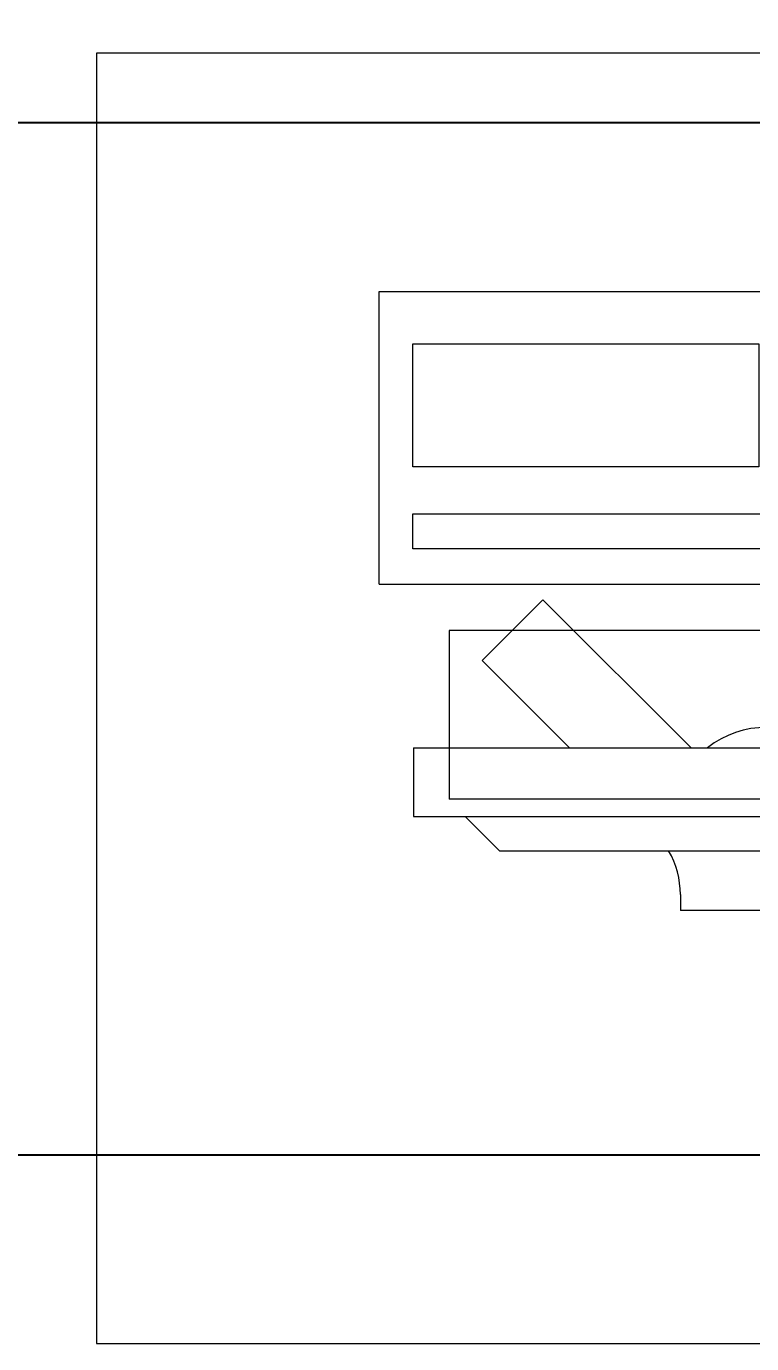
# Model space of a CAD drawing. Header units: inches. Extents: x -12418 to 57169, y -29325 to 19878.
# Drawn here: x 43286 to 43707, y -4310 to -3544 of the extents above; entities that cross this region are included whole.
import ezdxf

# ---------------------------------------------------------------- set-up
doc = ezdxf.new("R2010")
doc.units = ezdxf.units.IN
doc.header["$LTSCALE"] = 25
doc.header["$MEASUREMENT"] = 0
doc.header["$PDMODE"] = 3
doc.layers.get('0').update_dxf_attribs({"color": 8})
doc.layers.get('Defpoints').update_dxf_attribs({"color": 8})
doc.layers.add('00-Ground Floor$0$False Ceiling', color=251, linetype='Continuous')
for name, color, linetype, lineweight in [('00-Ground Floor$0$LOADING', 253, 'Continuous', 5), ('00-Ground Floor$0$NEW Wall', 166, 'Continuous', 5), ('E-DIM', 6, 'Continuous', 18)]:
    doc.layers.add(name, color=color, linetype=linetype, lineweight=lineweight)
doc.styles.get("Standard").update_dxf_attribs({"font": 'arial.ttf'})
doc.dimstyles.get("Standard").update_dxf_attribs({"dimtxt": 150, "dimasz": 150, "dimexe": 0.18, "dimexo": 0.0625, "dimgap": 1, "dimtad": 1, "dimdec": 0, "dimlfac": 0.1, "dimzin": 0, "dimdsep": 46, "dimtxsty": 'Standard', "dimcen": 0.09, "dimclrd": 256, "dimclrt": 7, "dimadec": 0, "dimazin": 0, "dimtfac": 1, "dimtdec": 0, "dimtofl": 0, "dimtmove": 0, "dimatfit": 3, "dimfxl": 1, "dimtolj": 1, "dimtzin": 0, "dimarcsym": 0})

# ---------------------------------------------------------------- blocks, each defined once
blk = doc.blocks.new('*X553')
at = {"color": 0}
for p, q in [((13, 1), (13, 1)), ((13, 1), (13, 1)), ((13, 1), (13, 1)), ((13, 1), (13, 1)), ((13, 1), (13, 1)), ((13, 1), (13, 1)), ((13, 1), (13, 1)), ((13, 1), (13, 1)), ((13, 1), (13, 1)), ((13, 1), (13, 1)), ((13, 1), (13, 1)), ((13, 1), (13, 1)), ((13, 1), (13, 1)), ((13, 1), (13, 1)), ((13, 1), (13, 1)), ((13, 1), (14, 1)), ((13, 1), (14, 1)), ((13, 1), (14, 1)), ((13, 1), (13, 1)), ((13, 1), (13, 1)), ((13, 1), (13, 1)), ((13, 1), (13, 1)), ((13, 1), (13, 1)), ((13, 1), (13, 1)), ((13, 1), (13, 1)), ((13, 1), (13, 1)), ((13, 1), (13, 1)), ((13, 1), (13, 1)), ((13, 1), (13, 1)), ((13, 1), (13, 1)), ((13, 1), (13, 1)), ((13, 1), (13, 1)), ((13, 1), (13, 1)), ((13, 1), (13, 1)), ((13, 1), (13, 1)), ((13, 1), (13, 1)), ((13, 1), (13, 1)), ((13, 1), (13, 1)), ((13, 1), (13, 1)), ((13, 1), (13, 1)), ((13, 1), (13, 1)), ((13, 1), (13, 1)), ((13, 1), (13, 1)), ((13, 1), (13, 1)), ((13, 1), (13, 1)), ((13, 1), (13, 1)), ((13, 1), (13, 1)), ((13, 1), (13, 1)), ((13, 1), (13, 1)), ((13, 1), (13, 1)), ((13, 1), (13, 1)), ((13, 1), (13, 1)), ((13, 1), (13, 1)), ((13, 1), (13, 1)), ((13, 1), (13, 1)), ((13, 1), (13, 1)), ((13, 1), (13, 1)), ((13, 1), (13, 1)), ((13, 1), (13, 1)), ((13, 1), (13, 1)), ((13, 1), (13, 1)), ((13, 1), (13, 1)), ((13, 1), (13, 1)), ((13, 1), (13, 1)), ((13, 1), (13, 1)), ((13, 1), (13, 1)), ((13, 1), (13, 1)), ((13, 1), (13, 1)), ((13, 1), (13, 1)), ((13, 1), (13, 1)), ((13, 1), (13, 1)), ((13, 1), (13, 1)), ((13, 1), (13, 1)), ((13, 1), (13, 1)), ((13, 1), (13, 1)), ((13, 1), (13, 1)), ((13, 1), (13, 1)), ((13, 1), (13, 1)), ((13, 1), (13, 1)), ((13, 1), (13, 1)), ((13, 1), (13, 1)), ((13, 1), (13, 1)), ((13, 1), (13, 1)), ((13, 1), (13, 1)), ((13, 1), (13, 1)), ((13, 1), (13, 1)), ((13, 1), (13, 1)), ((13, 1), (13, 1)), ((13, 1), (13, 1)), ((13, 1), (13, 1)), ((13, 1), (13, 1)), ((13, 1), (13, 1)), ((13, 1), (13, 1)), ((13, 1), (13, 1)), ((13, 1), (13, 1)), ((13, 1), (13, 1)), ((13, 1), (13, 1)), ((13, 1), (13, 1)), ((13, 1), (13, 1)), ((13, 1), (13, 1)), ((13, 1), (13, 1)), ((13, 1), (13, 1)), ((13, 1), (13, 1)), ((13, 1), (13, 1)), ((13, 1), (13, 1)), ((13, 1), (13, 1)), ((13, 1), (13, 1)), ((13, 1), (13, 1)), ((13, 1), (13, 1)), ((13, 1), (13, 1)), ((13, 1), (13, 1)), ((13, 1), (13, 1)), ((13, 1), (13, 1)), ((13, 1), (13, 1)), ((13, 1), (13, 1)), ((13, 1), (13, 1)), ((13, 1), (13, 1)), ((13, 1), (13, 1)), ((13, 1), (13, 1)), ((13, 1), (13, 1)), ((13, 1), (13, 1)), ((13, 1), (13, 1)), ((13, 1), (13, 1)), ((13, 1), (14, 1)), ((13, 0), (13, 0)), ((13, 0), (13, 0)), ((13, 0), (13, 0)), ((13, 0), (13, 0)), ((13, 0), (13, 0)), ((13, 0), (13, 0)), ((13, 0), (13, 0)), ((13, 0), (13, 0)), ((13, 0), (13, 0)), ((13, 0), (13, 0)), ((13, 0), (13, 0)), ((13, 0), (13, 0)), ((13, 0), (13, 0)), ((13, 0), (13, 0)), ((13, 0), (13, 0)), ((13, 0), (13, 0)), ((13, 0), (13, 0)), ((13, 0), (13, 0)), ((13, 0), (13, 0)), ((13, 0), (13, 0)), ((13, 0), (13, 0)), ((13, 0), (13, 0)), ((13, 0), (13, 0)), ((13, 0), (13, 0)), ((13, 0), (13, 0)), ((13, 0), (13, 0)), ((13, 0), (13, 0)), ((13, 0), (13, 0)), ((13, 0), (13, 0)), ((13, 0), (13, 0)), ((13, 0), (13, 0)), ((13, 0), (13, 0)), ((13, 0), (13, 0)), ((13, 0), (13, 0)), ((13, 0), (13, 0)), ((13, 0), (13, 0)), ((13, 0), (13, 0)), ((13, 0), (13, 0)), ((13, 0), (13, 0)), ((13, 0), (13, 0)), ((13, 0), (13, 0)), ((13, 0), (13, 0)), ((13, 0), (13, 0)), ((13, 0), (13, 0)), ((13, 0), (13, 0)), ((13, 0), (13, 0)), ((13, 0), (13, 0)), ((13, 0), (13, 0)), ((13, 0), (14, 0)), ((13, 0), (14, 0)), ((13, 0), (13, 0)), ((13, 0), (14, 0)), ((14, 1), (14, 1)), ((14, 1), (14, 1)), ((14, 1), (14, 1)), ((14, 1), (14, 1)), ((14, 1), (14, 1)), ((14, 1), (14, 1)), ((14, 1), (14, 1)), ((14, 1), (14, 1)), ((14, 1), (14, 1)), ((14, 1), (14, 1)), ((14, 1), (14, 1)), ((14, 1), (14, 1)), ((14, 1), (14, 1)), ((14, 1), (14, 1)), ((14, 1), (14, 1)), ((14, 1), (14, 1)), ((14, 1), (14, 1)), ((14, 1), (14, 1)), ((14, 1), (14, 1)), ((14, 1), (14, 1)), ((14, 1), (14, 1)), ((14, 1), (14, 1)), ((14, 1), (14, 1)), ((14, 1), (14, 1)), ((14, 1), (14, 1)), ((14, 1), (14, 1)), ((14, 1), (14, 1)), ((14, 1), (14, 1)), ((14, 1), (14, 1)), ((14, 1), (14, 1)), ((14, 1), (14, 1)), ((14, 1), (14, 1)), ((14, 1), (14, 1)), ((14, 1), (14, 1)), ((14, 1), (14, 1)), ((14, 1), (14, 1)), ((14, 1), (14, 1)), ((14, 1), (14, 1)), ((14, 1), (14, 1)), ((14, 1), (14, 1)), ((14, 1), (14, 1)), ((14, 1), (14, 1)), ((14, 1), (14, 1)), ((14, 1), (14, 1)), ((14, 1), (14, 1)), ((14, 1), (14, 1)), ((14, 1), (14, 1)), ((14, 1), (14, 1)), ((14, 1), (14, 1)), ((14, 1), (14, 1)), ((14, 1), (14, 1)), ((14, 1), (14, 1)), ((14, 1), (14, 1)), ((14, 1), (14, 1)), ((14, 1), (14, 1)), ((14, 1), (14, 1)), ((14, 1), (14, 1)), ((14, 1), (14, 1)), ((14, 1), (14, 1)), ((14, 1), (14, 1)), ((14, 1), (14, 1)), ((14, 1), (14, 1)), ((14, 1), (14, 1)), ((14, 1), (14, 1)), ((14, 1), (14, 1)), ((14, 1), (14, 1)), ((14, 1), (14, 1)), ((14, 1), (14, 1)), ((14, 1), (14, 1)), ((14, 1), (14, 1)), ((14, 1), (14, 1)), ((14, 1), (14, 1)), ((14, 1), (14, 1)), ((14, 1), (14, 1)), ((14, 1), (14, 1)), ((14, 1), (14, 1)), ((14, 1), (14, 1)), ((14, 1), (14, 1)), ((14, 1), (14, 1)), ((14, 1), (14, 1)), ((14, 1), (14, 1)), ((14, 1), (14, 1)), ((14, 1), (14, 1)), ((14, 1), (14, 1)), ((14, 1), (14, 1)), ((14, 1), (14, 1)), ((14, 1), (14, 1)), ((14, 1), (14, 1)), ((14, 1), (14, 1)), ((14, 1), (14, 1)), ((14, 1), (14, 1)), ((14, 1), (14, 1)), ((14, 1), (14, 1)), ((14, 1), (14, 1)), ((14, 0), (14, 0)), ((14, 0), (14, 0)), ((14, 0), (14, 0)), ((14, 0), (14, 0)), ((14, 0), (14, 0)), ((14, 0), (14, 0)), ((14, 0), (14, 0)), ((14, 0), (14, 0)), ((14, 0), (14, 0)), ((14, 0), (14, 0)), ((14, 0), (14, 0)), ((14, 0), (14, 0)), ((14, 0), (14, 0)), ((14, 0), (14, 0)), ((14, 0), (14, 0)), ((14, 0), (14, 0)), ((14, 0), (14, 0)), ((14, 0), (14, 0)), ((14, 0), (14, 0)), ((14, 0), (14, 0)), ((14, 0), (14, 0)), ((14, 0), (14, 0)), ((14, 0), (14, 0)), ((14, 0), (14, 0)), ((14, 0), (14, 0)), ((14, 0), (14, 0)), ((14, 0), (14, 0)), ((14, 0), (14, 0)), ((14, 0), (14, 0)), ((14, 0), (14, 0)), ((14, 0), (14, 0)), ((14, 0), (14, 0)), ((14, 0), (14, 0)), ((14, 0), (14, 0)), ((14, 0), (14, 0)), ((14, 0), (14, 0)), ((14, 0), (14, 0)), ((14, 0), (14, 0)), ((14, 0), (14, 0)), ((14, 0), (14, 0)), ((14, 0), (14, 0)), ((14, 0), (14, 0)), ((14, 0), (14, 0)), ((14, 0), (14, 0)), ((14, 0), (14, 0)), ((14, 0), (14, 0)), ((14, 0), (14, 0)), ((14, 0), (14, 0)), ((13, 0), (13, 0)), ((13, 0), (14, 0)), ((13, 0), (13, 0)), ((13, 0), (14, 0)), ((13, 0), (13, 0)), ((13, 0), (14, 0)), ((13, 0), (13, 0)), ((13, 0), (13, 0)), ((13, 0), (13, 0)), ((13, 0), (13, 0)), ((13, 0), (14, 0)), ((13, 0), (13, 0)), ((13, 0), (14, 0)), ((13, 0), (13, 0)), ((13, 0), (14, 0)), ((13, 0), (13, 0)), ((13, 0), (14, 0)), ((13, 0), (13, 0)), ((13, 0), (14, 0)), ((13, 0), (13, 0)), ((13, 0), (14, 0)), ((13, 0), (13, 0)), ((13, 0), (14, 0)), ((13, 0), (13, 0)), ((13, 0), (13, 0)), ((13, 0), (13, 0)), ((13, 0), (14, 0)), ((13, 0), (13, 0)), ((13, 0), (14, 0)), ((13, 0), (13, 0)), ((13, 0), (14, 0)), ((13, 0), (13, 0)), ((13, 0), (14, 0)), ((13, 0), (13, 0)), ((13, 0), (13, 0)), ((13, 0), (13, 0)), ((13, 0), (13, 0)), ((13, 0), (13, 0)), ((13, 0), (13, 0)), ((13, 0), (13, 0)), ((13, 0), (13, 0)), ((13, 0), (13, 0)), ((13, 0), (13, 0)), ((13, 0), (13, 0)), ((13, 0), (13, 0)), ((13, 0), (13, 0)), ((13, 0), (13, 0)), ((13, 0), (13, 0)), ((13, 0), (13, 0)), ((13, 0), (13, 0)), ((13, 0), (13, 0)), ((13, 0), (13, 0)), ((13, 0), (13, 0)), ((13, 0), (13, 0)), ((13, 0), (13, 0)), ((13, 0), (13, 0)), ((13, 0), (13, 0)), ((13, 0), (13, 0)), ((13, 0), (13, 0)), ((13, 0), (13, 0)), ((13, 0), (13, 0)), ((13, 0), (13, 0)), ((13, 0), (13, 0)), ((13, 0), (13, 0)), ((13, -1), (13, -1)), ((13, -1), (13, -1)), ((13, -1), (13, -1)), ((13, -1), (13, -1)), ((13, -1), (13, -1)), ((13, -1), (14, -1)), ((13, -1), (13, -1)), ((14, 0), (14, 0)), ((14, 0), (14, 0)), ((14, 0), (14, 0)), ((14, 0), (14, 0)), ((14, 0), (14, 0)), ((14, 0), (14, 0)), ((14, 0), (14, 0)), ((14, 0), (14, 0)), ((14, 0), (14, 0)), ((14, 0), (14, 0)), ((14, 0), (14, 0)), ((14, 0), (14, 0)), ((14, 0), (14, 0)), ((14, 0), (14, 0)), ((14, 0), (14, 0)), ((13, 0), (14, 0)), ((14, 0), (14, 0)), ((14, 0), (14, 0)), ((14, 0), (14, 0)), ((14, 0), (14, 0)), ((14, 0), (14, 0)), ((14, 0), (14, 0)), ((14, 0), (14, 0)), ((14, 0), (14, 0)), ((14, 0), (14, 0)), ((14, 0), (14, 0)), ((14, 0), (14, 0)), ((14, 0), (14, 0)), ((14, 0), (14, 0)), ((14, 0), (14, 0)), ((14, 0), (14, 0)), ((14, 0), (14, 0)), ((14, 0), (14, 0)), ((14, 0), (14, 0)), ((14, 0), (14, 0)), ((14, 0), (14, 0)), ((14, 0), (14, 0)), ((14, 0), (14, 0)), ((14, 0), (14, 0)), ((14, 0), (14, 0)), ((14, 0), (14, 0)), ((14, 0), (14, 0)), ((14, 0), (14, 0)), ((14, 0), (14, 0)), ((14, 0), (14, 0)), ((14, 0), (14, 0)), ((14, 0), (14, 0)), ((14, 0), (14, 0)), ((14, 0), (14, 0)), ((14, 0), (14, 0)), ((14, -1), (14, -1)), ((14, -1), (14, -1)), ((14, -1), (14, -1)), ((14, -1), (14, -1)), ((14, -1), (14, -1))]:
    blk.add_line(p, q, dxfattribs=at)
blk = doc.blocks.new('*X552')
at = {"color": 0}
for p, q in [((5, 3), (5, 3)), ((5, 3), (5, 3)), ((5, 3), (5, 3)), ((5, 3), (5, 3)), ((5, 3), (5, 3)), ((5, 3), (5, 3)), ((5, 3), (5, 3)), ((5, 3), (5, 3)), ((5, 3), (5, 3)), ((5, 3), (5, 3)), ((5, 3), (5, 3)), ((5, 3), (5, 3)), ((5, 3), (5, 3)), ((5, 3), (5, 3)), ((5, 3), (5, 3)), ((5, 3), (5, 3)), ((5, 3), (5, 3)), ((5, 3), (5, 3)), ((5, 3), (5, 3)), ((5, 3), (5, 3)), ((5, 3), (5, 3)), ((5, 3), (5, 3)), ((5, 3), (5, 3)), ((5, 3), (5, 3)), ((5, 3), (5, 3)), ((5, 3), (5, 3)), ((5, 3), (5, 3)), ((5, 3), (5, 3)), ((5, 3), (5, 3)), ((5, 3), (5, 3)), ((5, 3), (5, 3)), ((5, 3), (5, 3)), ((5, 3), (5, 3)), ((5, 3), (5, 3)), ((5, 3), (5, 3)), ((5, 3), (5, 3)), ((5, 3), (5, 3)), ((5, 3), (5, 3)), ((5, 3), (5, 3)), ((5, 3), (5, 3)), ((5, 3), (5, 3)), ((5, 3), (5, 3)), ((5, 3), (5, 3)), ((5, 3), (5, 3)), ((5, 3), (5, 3)), ((5, 3), (5, 3)), ((5, 3), (5, 3)), ((5, 3), (5, 3)), ((5, 3), (5, 3)), ((5, 3), (5, 3)), ((5, 3), (5, 3)), ((5, 3), (5, 3)), ((5, 3), (5, 3)), ((5, 3), (5, 3)), ((5, 3), (5, 3)), ((5, 3), (5, 3)), ((5, 3), (5, 3)), ((5, 3), (5, 3)), ((5, 3), (5, 3)), ((5, 3), (5, 3)), ((5, 3), (5, 3)), ((5, 3), (5, 3)), ((5, 3), (5, 3)), ((5, 3), (5, 3)), ((5, 3), (5, 3)), ((5, 3), (5, 3)), ((6, 3), (5, 3)), ((5, 3), (5, 3)), ((6, 3), (5, 3)), ((5, 3), (5, 3)), ((6, 3), (5, 3)), ((5, 3), (5, 3)), ((6, 3), (5, 3)), ((5, 3), (5, 3)), ((5, 3), (5, 3)), ((5, 3), (5, 3)), ((5, 3), (5, 3)), ((5, 3), (5, 3)), ((5, 3), (5, 3)), ((5, 3), (5, 3)), ((5, 3), (5, 3)), ((5, 3), (5, 3)), ((5, 3), (5, 3)), ((5, 3), (5, 3)), ((5, 3), (5, 3)), ((5, 3), (5, 3)), ((5, 3), (5, 3)), ((5, 3), (5, 3)), ((5, 3), (5, 3)), ((5, 3), (5, 3)), ((5, 3), (5, 3)), ((5, 3), (5, 3)), ((5, 3), (5, 3)), ((5, 3), (5, 3)), ((5, 3), (5, 3)), ((5, 3), (5, 3)), ((6, 3), (6, 3)), ((6, 3), (6, 3)), ((6, 3), (6, 3)), ((6, 3), (6, 3)), ((6, 3), (6, 3)), ((6, 3), (6, 3)), ((6, 3), (6, 3)), ((6, 3), (6, 3)), ((6, 3), (6, 3)), ((6, 3), (6, 3)), ((6, 3), (6, 3)), ((6, 3), (6, 3)), ((6, 3), (6, 3)), ((6, 3), (6, 3)), ((6, 3), (6, 3)), ((6, 3), (6, 3)), ((6, 3), (6, 3)), ((6, 3), (6, 3)), ((6, 3), (6, 3)), ((6, 3), (6, 3)), ((6, 3), (6, 3)), ((6, 3), (6, 3)), ((6, 3), (6, 3)), ((6, 3), (6, 3)), ((6, 3), (6, 3)), ((6, 3), (6, 3)), ((6, 3), (6, 3)), ((6, 3), (6, 3)), ((6, 3), (6, 3)), ((6, 3), (6, 3)), ((6, 3), (6, 3)), ((6, 3), (6, 3)), ((6, 3), (6, 3)), ((6, 3), (6, 3)), ((6, 3), (6, 3)), ((6, 3), (6, 3)), ((6, 3), (6, 3)), ((6, 3), (6, 3)), ((6, 3), (6, 3)), ((6, 3), (6, 3)), ((6, 3), (6, 3)), ((6, 3), (6, 3)), ((6, 3), (6, 3)), ((6, 3), (6, 3)), ((6, 3), (6, 3)), ((6, 3), (6, 3)), ((6, 3), (6, 3)), ((6, 3), (6, 3)), ((6, 3), (6, 3)), ((6, 3), (6, 3)), ((6, 3), (6, 3)), ((6, 3), (6, 3)), ((6, 3), (6, 3)), ((6, 3), (6, 3)), ((6, 3), (6, 3)), ((6, 3), (6, 3)), ((6, 3), (6, 3)), ((6, 3), (6, 3)), ((6, 3), (6, 3)), ((6, 3), (6, 3)), ((6, 3), (6, 3)), ((6, 3), (6, 3)), ((6, 3), (6, 3)), ((6, 3), (6, 3)), ((6, 3), (6, 3)), ((6, 3), (6, 3)), ((6, 3), (6, 3)), ((6, 3), (6, 3)), ((6, 3), (6, 3)), ((6, 3), (6, 3)), ((6, 3), (6, 3)), ((6, 3), (6, 3)), ((6, 3), (6, 3)), ((6, 3), (6, 3)), ((6, 3), (6, 3)), ((6, 3), (6, 3)), ((6, 3), (6, 3)), ((6, 3), (6, 3)), ((6, 3), (6, 3)), ((6, 3), (6, 3)), ((6, 3), (6, 3)), ((6, 3), (6, 3)), ((6, 3), (6, 3)), ((6, 3), (6, 3)), ((6, 3), (6, 3)), ((6, 3), (6, 3)), ((6, 3), (6, 3)), ((6, 3), (6, 3)), ((6, 3), (6, 3)), ((6, 3), (6, 3)), ((6, 3), (6, 3)), ((6, 3), (6, 3)), ((6, 3), (6, 3)), ((6, 3), (6, 3)), ((6, 3), (6, 3)), ((6, 3), (6, 3)), ((6, 3), (6, 3)), ((6, 3), (6, 3)), ((6, 3), (6, 3)), ((6, 3), (6, 3)), ((6, 3), (6, 3)), ((6, 3), (6, 3)), ((6, 3), (6, 3)), ((6, 3), (6, 3)), ((6, 3), (6, 3)), ((6, 3), (6, 3)), ((6, 3), (6, 3)), ((6, 3), (6, 3)), ((6, 3), (6, 3)), ((6, 3), (6, 3)), ((6, 3), (6, 3)), ((6, 3), (6, 3)), ((6, 3), (6, 3)), ((6, 3), (6, 3)), ((6, 3), (6, 3)), ((6, 3), (6, 3)), ((6, 3), (6, 3)), ((6, 3), (6, 3)), ((6, 3), (6, 3)), ((6, 3), (6, 3)), ((6, 3), (6, 3)), ((6, 3), (6, 3)), ((6, 3), (6, 3)), ((6, 3), (6, 3)), ((6, 3), (6, 3)), ((6, 3), (6, 3)), ((6, 3), (6, 3)), ((6, 3), (6, 3)), ((6, 3), (6, 3)), ((6, 3), (6, 3)), ((6, 3), (6, 3)), ((6, 3), (6, 3)), ((6, 3), (6, 3)), ((6, 3), (6, 3)), ((6, 3), (6, 3)), ((6, 3), (6, 3)), ((6, 3), (6, 3)), ((6, 3), (6, 3)), ((6, 3), (6, 3)), ((6, 3), (6, 3)), ((6, 3), (6, 3)), ((6, 3), (6, 3)), ((6, 3), (6, 3)), ((6, 3), (6, 3)), ((6, 3), (6, 3)), ((6, 3), (6, 3)), ((6, 3), (6, 3)), ((6, 3), (6, 3)), ((6, 3), (6, 3)), ((6, 3), (6, 3)), ((6, 3), (6, 3)), ((6, 3), (6, 3)), ((6, 3), (6, 3)), ((6, 3), (6, 3)), ((6, 3), (6, 3)), ((6, 3), (6, 3)), ((6, 3), (6, 3)), ((6, 3), (6, 3)), ((6, 3), (6, 3)), ((6, 3), (6, 3)), ((6, 3), (6, 3)), ((6, 3), (6, 3)), ((6, 3), (6, 3)), ((6, 3), (6, 3)), ((6, 3), (6, 3)), ((6, 3), (6, 3)), ((6, 3), (6, 3)), ((6, 3), (6, 3)), ((6, 3), (6, 3)), ((6, 3), (6, 3)), ((6, 3), (6, 3)), ((6, 3), (6, 3)), ((6, 3), (6, 3)), ((6, 3), (6, 3)), ((6, 3), (6, 3)), ((6, 3), (6, 3)), ((6, 3), (6, 3)), ((6, 3), (6, 3)), ((6, 3), (6, 3)), ((6, 3), (6, 3)), ((6, 3), (6, 3)), ((6, 3), (6, 3)), ((6, 3), (6, 3)), ((6, 3), (6, 3)), ((6, 3), (6, 3)), ((6, 3), (6, 3)), ((6, 3), (6, 3)), ((6, 3), (6, 3)), ((6, 3), (6, 3)), ((6, 3), (6, 3)), ((6, 3), (6, 3)), ((6, 3), (6, 3)), ((6, 3), (6, 3)), ((6, 3), (6, 3)), ((6, 3), (6, 3)), ((6, 3), (6, 3)), ((6, 3), (6, 3)), ((6, 3), (6, 3)), ((6, 3), (6, 3)), ((6, 3), (6, 3)), ((6, 3), (6, 3)), ((6, 3), (6, 3)), ((6, 3), (6, 3)), ((6, 3), (6, 3)), ((6, 3), (5, 3)), ((6, 3), (5, 3)), ((6, 3), (5, 3)), ((6, 3), (5, 3)), ((6, 3), (5, 3)), ((6, 3), (6, 3)), ((6, 3), (6, 3)), ((6, 3), (6, 3)), ((6, 3), (6, 3)), ((6, 3), (6, 3)), ((6, 3), (6, 3)), ((6, 3), (6, 3)), ((6, 3), (6, 3)), ((6, 3), (6, 3)), ((6, 3), (6, 3)), ((6, 3), (6, 3)), ((6, 3), (6, 3)), ((6, 3), (6, 3)), ((6, 3), (6, 3)), ((6, 3), (6, 3)), ((6, 3), (6, 3)), ((6, 3), (6, 3)), ((6, 3), (6, 3)), ((6, 3), (6, 3)), ((6, 3), (6, 3)), ((6, 3), (6, 3)), ((6, 3), (6, 3)), ((6, 3), (6, 3)), ((6, 3), (6, 3)), ((6, 3), (6, 3)), ((6, 3), (6, 3)), ((6, 3), (6, 3)), ((6, 3), (6, 3)), ((6, 3), (6, 3)), ((6, 3), (6, 3)), ((6, 3), (6, 3)), ((6, 3), (6, 3)), ((6, 3), (6, 3)), ((6, 3), (6, 3)), ((6, 3), (6, 3)), ((6, 3), (6, 3)), ((6, 3), (6, 3)), ((6, 3), (6, 3)), ((6, 3), (6, 3)), ((6, 3), (6, 3)), ((6, 3), (6, 3)), ((6, 3), (6, 3)), ((6, 3), (6, 3)), ((6, 3), (6, 3)), ((6, 3), (6, 3)), ((6, 3), (6, 3)), ((6, 3), (6, 3)), ((6, 3), (6, 3)), ((6, 3), (6, 3)), ((6, 3), (6, 3)), ((6, 3), (6, 3)), ((6, 3), (6, 3)), ((6, 3), (6, 3)), ((6, 3), (6, 3)), ((6, 3), (6, 3)), ((6, 3), (6, 3)), ((6, 3), (6, 3)), ((6, 3), (6, 3)), ((6, 3), (6, 3)), ((6, 3), (6, 3)), ((6, 3), (6, 3)), ((6, 3), (6, 3)), ((6, 3), (6, 3)), ((6, 3), (6, 3)), ((6, 3), (6, 3)), ((6, 3), (6, 3)), ((6, 3), (6, 3)), ((6, 3), (6, 3)), ((6, 3), (6, 3)), ((6, 3), (6, 3)), ((6, 3), (6, 3)), ((6, 3), (6, 3)), ((6, 3), (6, 3)), ((6, 3), (6, 3)), ((6, 3), (6, 3)), ((6, 3), (6, 3)), ((6, 3), (6, 3)), ((6, 3), (6, 3)), ((6, 3), (6, 3)), ((6, 3), (6, 3)), ((6, 3), (6, 3)), ((6, 3), (6, 3)), ((6, 3), (6, 3)), ((6, 3), (6, 3)), ((6, 3), (6, 3)), ((6, 3), (6, 3)), ((6, 3), (6, 3)), ((6, 3), (6, 3)), ((6, 3), (6, 3)), ((6, 3), (6, 3)), ((6, 3), (6, 3)), ((6, 3), (6, 3)), ((6, 3), (6, 3)), ((6, 3), (6, 3)), ((6, 3), (6, 3)), ((6, 3), (6, 3)), ((6, 3), (6, 3)), ((6, 3), (6, 3)), ((6, 3), (6, 3)), ((6, 3), (6, 3)), ((6, 3), (6, 3)), ((6, 3), (6, 3)), ((6, 3), (6, 3)), ((6, 3), (6, 3)), ((6, 3), (6, 3)), ((6, 3), (6, 3)), ((6, 3), (6, 3)), ((6, 3), (6, 3)), ((6, 3), (6, 3)), ((6, 3), (6, 3)), ((6, 3), (6, 3)), ((6, 3), (6, 3)), ((6, 3), (6, 3)), ((6, 3), (6, 3)), ((6, 3), (6, 3)), ((6, 3), (6, 3)), ((6, 3), (6, 3)), ((6, 3), (6, 3)), ((6, 3), (6, 3)), ((6, 3), (6, 3)), ((6, 3), (6, 3)), ((6, 3), (6, 3)), ((6, 3), (6, 3)), ((6, 3), (6, 3)), ((6, 3), (6, 3)), ((6, 3), (6, 3)), ((6, 3), (6, 3)), ((6, 3), (6, 3)), ((6, 3), (6, 3)), ((6, 3), (6, 3)), ((6, 3), (6, 3)), ((6, 3), (6, 3)), ((6, 3), (6, 3)), ((6, 3), (6, 3)), ((6, 3), (6, 3)), ((6, 3), (6, 3)), ((6, 3), (6, 3)), ((6, 3), (6, 3)), ((6, 3), (6, 3)), ((6, 3), (6, 3)), ((6, 3), (6, 3)), ((6, 3), (6, 3)), ((6, 3), (6, 3)), ((6, 3), (6, 3)), ((6, 3), (6, 3)), ((6, 3), (6, 3)), ((6, 3), (6, 3)), ((6, 3), (6, 3)), ((6, 3), (6, 3)), ((6, 3), (6, 3)), ((6, 3), (6, 3)), ((6, 3), (6, 3)), ((6, 3), (6, 3)), ((6, 3), (6, 3)), ((6, 3), (6, 3)), ((6, 3), (6, 3)), ((6, 3), (6, 3)), ((6, 3), (6, 3)), ((6, 3), (6, 3)), ((6, 3), (6, 3)), ((6, 3), (6, 3)), ((6, 3), (6, 3)), ((6, 3), (6, 3)), ((6, 3), (6, 3)), ((6, 3), (6, 3)), ((6, 3), (6, 3)), ((6, 3), (6, 3)), ((6, 3), (6, 3)), ((6, 3), (6, 3)), ((6, 3), (6, 3)), ((6, 3), (6, 3)), ((6, 3), (6, 3)), ((6, 3), (6, 3)), ((6, 3), (6, 3)), ((6, 3), (6, 3)), ((6, 3), (6, 3)), ((6, 3), (6, 3)), ((6, 3), (6, 3)), ((6, 3), (6, 3)), ((6, 3), (6, 3)), ((6, 3), (6, 3)), ((6, 3), (6, 3)), ((6, 3), (6, 3)), ((6, 3), (6, 3)), ((6, 3), (6, 3)), ((6, 3), (6, 3)), ((6, 3), (6, 3)), ((6, 3), (6, 3)), ((6, 3), (6, 3)), ((6, 3), (6, 3)), ((6, 3), (6, 3)), ((6, 3), (6, 3)), ((6, 3), (6, 3)), ((6, 3), (6, 3)), ((6, 3), (6, 3)), ((6, 3), (6, 3)), ((6, 3), (6, 3)), ((6, 3), (6, 3)), ((6, 3), (6, 3)), ((6, 3), (6, 3)), ((6, 3), (6, 3)), ((6, 3), (6, 3)), ((6, 3), (6, 3)), ((6, 3), (6, 3)), ((6, 3), (6, 3)), ((6, 3), (6, 3)), ((6, 3), (6, 3)), ((6, 3), (6, 3)), ((6, 3), (6, 3)), ((6, 3), (6, 3)), ((6, 3), (6, 3)), ((6, 3), (6, 3)), ((6, 3), (6, 3)), ((6, 3), (6, 3)), ((6, 3), (6, 3)), ((6, 3), (6, 3)), ((6, 3), (6, 3)), ((6, 3), (6, 3)), ((6, 3), (6, 3)), ((6, 3), (6, 3)), ((6, 3), (6, 3)), ((6, 3), (6, 3)), ((6, 3), (6, 3)), ((6, 3), (6, 3)), ((6, 3), (6, 3)), ((6, 3), (6, 3)), ((6, 3), (6, 3)), ((6, 3), (6, 3)), ((6, 3), (6, 3)), ((6, 3), (6, 3)), ((6, 3), (6, 3)), ((6, 3), (6, 3)), ((6, 3), (6, 3)), ((6, 3), (6, 3)), ((6, 3), (6, 3)), ((6, 3), (6, 3)), ((6, 3), (6, 3)), ((6, 3), (6, 3)), ((6, 3), (6, 3)), ((6, 3), (6, 3)), ((6, 3), (6, 3)), ((6, 3), (6, 3)), ((6, 3), (6, 3)), ((6, 3), (6, 3)), ((6, 3), (6, 3)), ((6, 3), (6, 3)), ((6, 3), (6, 3)), ((6, 3), (6, 3)), ((6, 3), (6, 3)), ((6, 3), (6, 3)), ((6, 3), (6, 3)), ((6, 3), (6, 3)), ((6, 3), (6, 3)), ((6, 3), (6, 3)), ((6, 3), (6, 3)), ((6, 3), (6, 3)), ((6, 3), (6, 3)), ((6, 3), (6, 3)), ((6, 3), (6, 3)), ((6, 3), (6, 3)), ((6, 3), (6, 3)), ((6, 3), (6, 3)), ((6, 3), (6, 3)), ((6, 3), (6, 3)), ((6, 3), (6, 3)), ((6, 3), (6, 3)), ((6, 3), (6, 3)), ((6, 3), (6, 3)), ((6, 3), (6, 3)), ((6, 3), (6, 3)), ((6, 3), (6, 3)), ((6, 3), (6, 3)), ((6, 3), (6, 3)), ((6, 3), (6, 3)), ((6, 3), (6, 3)), ((6, 3), (6, 3)), ((6, 3), (6, 3)), ((6, 3), (6, 3)), ((6, 3), (6, 3)), ((6, 3), (6, 3)), ((6, 3), (6, 3)), ((6, 3), (6, 3)), ((6, 3), (6, 3)), ((6, 3), (6, 3)), ((6, 3), (6, 3)), ((6, 3), (6, 3)), ((6, 3), (6, 3)), ((6, 3), (6, 3)), ((6, 3), (6, 3)), ((6, 3), (6, 3)), ((6, 3), (6, 3)), ((6, 3), (6, 3)), ((6, 3), (6, 3)), ((6, 3), (6, 3)), ((6, 3), (6, 3)), ((6, 3), (6, 3)), ((6, 3), (6, 3)), ((6, 3), (6, 3)), ((6, 3), (6, 3)), ((6, 3), (6, 3)), ((6, 3), (6, 3)), ((6, 3), (6, 3)), ((6, 3), (6, 3)), ((6, 3), (6, 3)), ((6, 3), (6, 3)), ((6, 3), (6, 3)), ((6, 3), (6, 3)), ((6, 3), (6, 3)), ((6, 3), (6, 3)), ((6, 3), (6, 3)), ((6, 3), (6, 3)), ((6, 3), (6, 3)), ((6, 3), (6, 3)), ((6, 3), (6, 3)), ((6, 3), (6, 3)), ((6, 3), (6, 3)), ((6, 3), (6, 3))]:
    blk.add_line(p, q, dxfattribs=at)
blk = doc.blocks.new('00-Ground Floor$0$GF21043-P')
at = {"color": 0}
for p, q in [((0.8, 0.75), (-0.8, 0.75)), ((0.8, 0), (0.8, 0.75)), ((-0.8, 0), (0.8, 0))]:
    blk.add_line(p, q, dxfattribs=at)
for points in [[(0.8, 0.75), (0.8, 0.75), (0.8, 0.75), (0.8, 0.75), (0.8, 0.75), (0.8, 0.75), (0.8, 0.75), (0.8, 0.75), (0.8, 0.75), (0.8, 0.75), (0.8, 0.75), (0.8, 0.75), (0.8, 0.75), (0.8, 0.75), (0.8, 0.75), (0.8, 0.75), (0.8, 0.75), (0.8, 0.75), (0.8, 0.75), (0.8, 0.75), (0.8, 0.75), (0.8, 0.75), (0.8, 0.75), (0.8, 0.75), (0.8, 0.75), (0.8, 0.75), (0.8, 0.75), (0.8, 0.75), (0.8, 0.75), (0.8, 0.75), (0.8, 0.75), (0.8, 0.75), (0.8, 0.75), (0.8, 0.75), (0.8, 0.75), (0.8, 0.75), (0.8, 0.75), (0.8, 0.75), (0.8, 0.75), (0.8, 0.75), (0.8, 0.75), (0.8, 0.75), (0.8, 0.75), (0.8, 0.75), (0.8, 0.75), (0.8, 0.75), (0.8, 0.75), (0.8, 0.75), (0.8, 0.75), (0.8, 0.75), (0.8, 0.75), (0.8, 0.75), (0.8, 0.75), (0.8, 0.75), (0.8, 0.75), (0.8, 0.75), (0.8, 0.75), (0.8, 0.75), (0.8, 0.75), (0.8, 0.75), (0.8, 0.75), (0.8, 0.75), (0.8, 0.75), (0.8, 0.75), (0.8, 0.75), (0.8, 0.75), (0.8, 0.75), (0.8, 0.75), (0.8, 0.75), (0.8, 0.75), (0.8, 0.75), (0.8, 0.75), (0.8, 0.75), (0.8, 0.75), (0.8, 0.75), (0.8, 0.75), (0.8, 0.75), (0.8, 0.75), (0.8, 0.75), (0.8, 0.75), (0.8, 0.75), (0.8, 0.75), (0.8, 0.75), (0.8, 0.75), (0.8, 0.75), (0.8, 0.75), (0.8, 0.75), (0.8, 0.75), (0.8, 0.75), (0.8, 0.75), (0.8, 0.75), (0.8, 0.75), (0.8, 0.75), (0.8, 0.75), (0.8, 0.75), (0.8, 0.75), (0.8, 0.75), (0.8, 0.75), (0.8, 0.75), (0.8, 0.75), (0.8, 0.75), (0.8, 0.75), (0.8, 0.75), (0.8, 0.75), (0.8, 0.75), (0.8, 0.75), (0.8, 0.75), (0.8, 0.75), (0.8, 0.75), (0.8, 0.75), (0.8, 0.75), (0.8, 0.75), (0.8, 0.75), (0.8, 0.75), (0.8, 0.75), (0.8, 0.75), (0.8, 0.75), (0.8, 0.75), (0.8, 0.75), (0.8, 0.75), (0.8, 0.75), (0.8, 0.75), (0.8, 0.75), (0.8, 0.75), (0.8, 0.75), (0.8, 0.75), (0.8, 0.75), (0.8, 0.75), (0.8, 0.75), (0.8, 0.75), (0.8, 0.75), (0.8, 0.75), (0.8, 0.75), (0.8, 0.75), (0.8, 0.75), (0.8, 0.75), (0.8, 0.75), (0.8, 0.75), (0.8, 0.75), (0.8, 0.75), (0.8, 0.75), (0.8, 0.75), (0.8, 0.75), (0.8, 0.75), (0.8, 0.75), (0.8, 0.75), (0.8, 0.75), (0.8, 0.75), (0.8, 0.75), (0.8, 0.75), (0.8, 0.75), (0.8, 0.75), (0.8, 0.75), (0.8, 0.75), (0.8, 0.75), (0.8, 0.75), (0.8, 0.75), (0.8, 0.75), (0.8, 0.75), (0.8, 0.75), (0.8, 0.75), (0.8, 0.75), (0.8, 0.75), (0.8, 0.75), (0.8, 0.75), (0.8, 0.75), (0.8, 0.75), (0.8, 0.75), (0.8, 0.75), (0.8, 0.75), (0.8, 0.75), (0.8, 0.75), (0.8, 0.75), (0.8, 0.75), (0.8, 0.75), (0.8, 0.75), (0.8, 0.75), (0.8, 0.75), (0.8, 0.75), (0.8, 0.75), (0.8, 0.75), (0.8, 0.75), (0.8, 0.75), (0.8, 0.75), (0.8, 0.75), (0.8, 0.75), (0.8, 0.75), (0.8, 0.75), (0.8, 0.75), (0.8, 0.75), (0.8, 0.75), (0.8, 0.75), (0.8, 0.75), (0.8, 0.75), (0.8, 0.75), (0.8, 0.75), (0.8, 0.75), (0.8, 0.75), (0.8, 0.75), (0.8, 0.75), (0.8, 0.75), (0.8, 0.75), (0.8, 0.75), (0.8, 0.75), (0.8, 0.75), (0.8, 0.75), (0.8, 0.75), (0.8, 0.75), (0.8, 0.75), (0.8, 0.75), (0.8, 0.75), (0.8, 0.75), (0.8, 0.75), (0.8, 0.75), (0.8, 0.75), (0.8, 0.75), (0.8, 0.75), (0.8, 0.75), (0.8, 0.75), (0.8, 0.75), (0.8, 0.75), (0.8, 0.75), (0.8, 0.75), (0.8, 0.75), (0.8, 0.75), (0.8, 0.75), (0.8, 0.75), (0.8, 0.75), (0.8, 0.75), (0.8, 0.75), (0.8, 0.75), (0.8, 0.75), (0.8, 0.75), (0.8, 0.75), (0.8, 0.75), (0.8, 0.75), (0.8, 0.75), (0.8, 0.75), (0.8, 0.75), (0.8, 0.75), (0.8, 0.75), (0.8, 0.75), (0.8, 0.75), (0.8, 0.75), (0.8, 0.75), (0.8, 0.75), (0.8, 0.75), (0.8, 0.75), (0.8, 0.75), (0.8, 0.75), (0.8, 0.75), (0.8, 0.75), (0.8, 0.75), (0.8, 0.75), (0.8, 0.75), (0.8, 0.75), (0.8, 0.75), (0.8, 0.75), (0.8, 0.75), (0.8, 0.75), (0.8, 0.75), (0.8, 0.75), (0.8, 0.75), (0.8, 0.75), (0.8, 0.75), (0.8, 0.75), (0.8, 0.75), (0.8, 0.75), (0.8, 0.75), (0.8, 0.75), (0.8, 0.75), (0.8, 0.75), (0.8, 0.75), (0.8, 0.75), (0.8, 0.75), (0.8, 0.75), (0.8, 0.75)], [(0.8, 0.75), (0.8, 0.75), (0.8, 0.75), (0.8, 0.75), (0.8, 0.75), (0.8, 0.75), (0.8, 0.75), (0.8, 0.75), (0.8, 0.75), (0.8, 0.75), (0.8, 0.75), (0.8, 0.75), (0.8, 0.75), (0.8, 0.75), (0.8, 0.75), (0.8, 0.75), (0.8, 0.75), (0.8, 0.75), (0.8, 0.75), (0.8, 0.75), (0.8, 0.75), (0.8, 0.75), (0.8, 0.75), (0.8, 0.75), (0.8, 0.75), (0.8, 0.75), (0.8, 0.75), (0.8, 0.75), (0.8, 0.75), (0.8, 0.75), (0.8, 0.75), (0.8, 0.75), (0.8, 0.75), (0.8, 0.75), (0.8, 0.75), (0.8, 0.75), (0.8, 0.75), (0.8, 0.75), (0.8, 0.75), (0.8, 0.75), (0.8, 0.75), (0.8, 0.75), (0.8, 0.75), (0.8, 0.75), (0.8, 0.75), (0.8, 0.75), (0.8, 0.75), (0.8, 0.75), (0.8, 0.75), (0.8, 0.75), (0.8, 0.75), (0.8, 0.75), (0.8, 0.75), (0.8, 0.75), (0.8, 0.75), (0.8, 0.75), (0.8, 0.75), (0.8, 0.75), (0.8, 0.75), (0.8, 0.75), (0.8, 0.75), (0.8, 0.75), (0.8, 0.75), (0.8, 0.75), (0.8, 0.75), (0.8, 0.75), (0.8, 0.75), (0.8, 0.75), (0.8, 0.75), (0.8, 0.75), (0.8, 0.75), (0.8, 0.75), (0.8, 0.75), (0.8, 0.75), (0.8, 0.75), (0.8, 0.75), (0.8, 0.75), (0.8, 0.75), (0.8, 0.75), (0.8, 0.75), (0.8, 0.75), (0.8, 0.75), (0.8, 0.75), (0.8, 0.75), (0.8, 0.75), (0.8, 0.75), (0.8, 0.75), (0.8, 0.75), (0.8, 0.75), (0.8, 0.75), (0.8, 0.75), (0.8, 0.75), (0.8, 0.75), (0.8, 0.75), (0.8, 0.75), (0.8, 0.75), (0.8, 0.75), (0.8, 0.75), (0.8, 0.75), (0.8, 0.75), (0.8, 0.75), (0.8, 0.75), (0.8, 0.75), (0.8, 0.75), (0.8, 0.75), (0.8, 0.75), (0.8, 0.75), (0.8, 0.75), (0.8, 0.75), (0.8, 0.75), (0.8, 0.75), (0.8, 0.75), (0.8, 0.75), (0.8, 0.75), (0.8, 0.75), (0.8, 0.75), (0.8, 0.75), (0.8, 0.75), (0.8, 0.75), (0.8, 0.75), (0.8, 0.75), (0.8, 0.75), (0.8, 0.75), (0.8, 0.75), (0.8, 0.75), (0.8, 0.75), (0.8, 0.75), (0.8, 0.75), (0.8, 0.75), (0.8, 0.75), (0.8, 0.75), (0.8, 0.75), (0.8, 0.75), (0.8, 0.75), (0.8, 0.75), (0.8, 0.75), (0.8, 0.75), (0.8, 0.75), (0.8, 0.75), (0.8, 0.75), (0.8, 0.75), (0.8, 0.75), (0.8, 0.75), (0.8, 0.75), (0.8, 0.75), (0.8, 0.75), (0.8, 0.75), (0.8, 0.75), (0.8, 0.75), (0.8, 0.75), (0.8, 0.75), (0.8, 0.75), (0.8, 0.75), (0.8, 0.75), (0.8, 0.75), (0.8, 0.75), (0.8, 0.75), (0.8, 0.75), (0.8, 0.75), (0.8, 0.75), (0.8, 0.75), (0.8, 0.75), (0.8, 0.75), (0.8, 0.75), (0.8, 0.75), (0.8, 0.75), (0.8, 0.75), (0.8, 0.75), (0.8, 0.75), (0.8, 0.75), (0.8, 0.75), (0.8, 0.75), (0.8, 0.75), (0.8, 0.75), (0.8, 0.75), (0.8, 0.75), (0.8, 0.75), (0.8, 0.75), (0.8, 0.75), (0.8, 0.75), (0.8, 0.75), (0.8, 0.75), (0.8, 0.75), (0.8, 0.75), (0.8, 0.75), (0.8, 0.75), (0.8, 0.75), (0.8, 0.75), (0.8, 0.75), (0.8, 0.75), (0.8, 0.75), (0.8, 0.75), (0.8, 0.75), (0.8, 0.75), (0.8, 0.75), (0.8, 0.75), (0.8, 0.75), (0.8, 0.75), (0.8, 0.75), (0.8, 0.75), (0.8, 0.75), (0.8, 0.75), (0.8, 0.75), (0.8, 0.75), (0.8, 0.75), (0.8, 0.75), (0.8, 0.75), (0.8, 0.75), (0.8, 0.75), (0.8, 0.75), (0.8, 0.75), (0.8, 0.75), (0.8, 0.75), (0.8, 0.75), (0.8, 0.75), (0.8, 0.75), (0.8, 0.75), (0.8, 0.75), (0.8, 0.75)], [(0.8, 0.75), (0.8, 0.75), (0.8, 0.75), (0.8, 0.75), (0.8, 0.75), (0.8, 0.75), (0.8, 0.75), (0.8, 0.75), (0.8, 0.75), (0.8, 0.75), (0.8, 0.75), (0.8, 0.75), (0.8, 0.75), (0.8, 0.75), (0.8, 0.75), (0.8, 0.75), (0.8, 0.75), (0.8, 0.75), (0.8, 0.75), (0.8, 0.75), (0.8, 0.75), (0.8, 0.75), (0.8, 0.75), (0.8, 0.75), (0.8, 0.75), (0.8, 0.75), (0.8, 0.75), (0.8, 0.75), (0.8, 0.75), (0.8, 0.75), (0.8, 0.75), (0.8, 0.75), (0.8, 0.75), (0.8, 0.75), (0.8, 0.75), (0.8, 0.75), (0.8, 0.75), (0.8, 0.75), (0.8, 0.75), (0.8, 0.75), (0.8, 0.75), (0.8, 0.75), (0.8, 0.75), (0.8, 0.75), (0.8, 0.75), (0.8, 0.75), (0.8, 0.75), (0.8, 0.75), (0.8, 0.75), (0.8, 0.75), (0.8, 0.75), (0.8, 0.75), (0.8, 0.75), (0.8, 0.75), (0.8, 0.75), (0.8, 0.75), (0.8, 0.75), (0.8, 0.75), (0.8, 0.75), (0.8, 0.75), (0.8, 0.75), (0.8, 0.75), (0.8, 0.75), (0.8, 0.75), (0.8, 0.75), (0.8, 0.75), (0.8, 0.75), (0.8, 0.75), (0.8, 0.75), (0.8, 0.75), (0.8, 0.75), (0.8, 0.75), (0.8, 0.75), (0.8, 0.75), (0.8, 0.75), (0.8, 0.75), (0.8, 0.75), (0.8, 0.75), (0.8, 0.75), (0.8, 0.75), (0.8, 0.75), (0.8, 0.75), (0.8, 0.75), (0.8, 0.75), (0.8, 0.75), (0.8, 0.75), (0.8, 0.75), (0.8, 0.75), (0.8, 0.75), (0.8, 0.75), (0.8, 0.75), (0.8, 0.75), (0.8, 0.75), (0.8, 0.75), (0.8, 0.75), (0.8, 0.75), (0.8, 0.75), (0.8, 0.75), (0.8, 0.75), (0.8, 0.75), (0.8, 0.75), (0.8, 0.75), (0.8, 0.75), (0.8, 0.75), (0.8, 0.75), (0.8, 0.75), (0.8, 0.75), (0.8, 0.75), (0.8, 0.75), (0.8, 0.75), (0.8, 0.75), (0.8, 0.75), (0.8, 0.75), (0.8, 0.75), (0.8, 0.75), (0.8, 0.75), (0.8, 0.75), (0.8, 0.75), (0.8, 0.75), (0.8, 0.75), (0.8, 0.75), (0.8, 0.75), (0.8, 0.75), (0.8, 0.75), (0.8, 0.75), (0.8, 0.75), (0.8, 0.75), (0.8, 0.75), (0.8, 0.75), (0.8, 0.75), (0.8, 0.75), (0.8, 0.75), (0.8, 0.75), (0.8, 0.75), (0.8, 0.75), (0.8, 0.75), (0.8, 0.75), (0.8, 0.75), (0.8, 0.75), (0.8, 0.75), (0.8, 0.75), (0.8, 0.75), (0.8, 0.75), (0.8, 0.75), (0.8, 0.75), (0.8, 0.75), (0.8, 0.75), (0.8, 0.75), (0.8, 0.75), (0.8, 0.75), (0.8, 0.75), (0.8, 0.75), (0.8, 0.75), (0.8, 0.75), (0.8, 0.75), (0.8, 0.75), (0.8, 0.75), (0.8, 0.75), (0.8, 0.75), (0.8, 0.75), (0.8, 0.75), (0.8, 0.75), (0.8, 0.75), (0.8, 0.75), (0.8, 0.75), (0.8, 0.75), (0.8, 0.75), (0.8, 0.75), (0.8, 0.75), (0.8, 0.75), (0.8, 0.75), (0.8, 0.75), (0.8, 0.75), (0.8, 0.75), (0.8, 0.75), (0.8, 0.75), (0.8, 0.75), (0.8, 0.75), (0.8, 0.75), (0.8, 0.75), (0.8, 0.75), (0.8, 0.75), (0.8, 0.75), (0.8, 0.75), (0.8, 0.75), (0.8, 0.75), (0.8, 0.75), (0.8, 0.75), (0.8, 0.75), (0.8, 0.75), (0.8, 0.75), (0.8, 0.75), (0.8, 0.75), (0.8, 0.75), (0.8, 0.75), (0.8, 0.75), (0.8, 0.75), (0.8, 0.75), (0.8, 0.75), (0.8, 0.75), (0.8, 0.75), (0.8, 0.75), (0.8, 0.75), (0.8, 0.75), (0.8, 0.75), (0.8, 0.75), (0.8, 0.75), (0.8, 0.75), (0.8, 0.75), (0.8, 0.75), (0.8, 0.75), (0.8, 0.75), (0.8, 0.75), (0.8, 0.75)]]:
    blk.add_lwpolyline(points, close=True, dxfattribs=at)
at = {"layer": '00-Ground Floor$0$NEW Wall', "color": 0, "linetype": 'Continuous'}
for points in [[(0.8, 0.75), (0.8, 0.75), (0.8, 0.75), (0.8, 0.75), (0.8, 0.75), (0.8, 0.75), (0.8, 0.75), (0.8, 0.75), (0.8, 0.75), (0.8, 0.75)], [(0.8, 0.75), (0.8, 0.75), (0.8, 0.75), (0.8, 0.75), (0.8, 0.75), (0.8, 0.75), (0.8, 0.75), (0.8, 0.75), (0.8, 0.75)], [(0.8, 0.75), (0.8, 0.75), (0.8, 0.75), (0.8, 0.75), (0.8, 0.75), (0.8, 0.75), (0.8, 0.75), (0.8, 0.75), (0.8, 0.75), (0.8, 0.75), (0.8, 0.75), (0.8, 0.75), (0.8, 0.75), (0.8, 0.75), (0.8, 0.75), (0.8, 0.75), (0.8, 0.75), (0.8, 0.75)], [(0.8, 0.75), (0.8, 0.75), (0.8, 0.75), (0.8, 0.75), (0.8, 0.75), (0.8, 0.75), (0.8, 0.75)], [(0.8, 0.75), (0.8, 0.75), (0.8, 0.75), (0.8, 0.75), (0.8, 0.75), (0.8, 0.75), (0.8, 0.75), (0.8, 0.75), (0.8, 0.75), (0.8, 0.75), (0.8, 0.75), (0.8, 0.75), (0.8, 0.75), (0.8, 0.75), (0.8, 0.75)], [(0.8, 0.75), (0.8, 0.75), (0.8, 0.75), (0.8, 0.75), (0.8, 0.75), (0.8, 0.75), (0.8, 0.75), (0.8, 0.75), (0.8, 0.75), (0.8, 0.75)], [(0.8, 0.75), (0.8, 0.75), (0.8, 0.75), (0.8, 0.75), (0.8, 0.75), (0.8, 0.75), (0.8, 0.75), (0.8, 0.75), (0.8, 0.75), (0.8, 0.75), (0.8, 0.75), (0.8, 0.75)], [(0.8, 0.75), (0.8, 0.75), (0.8, 0.75), (0.8, 0.75), (0.8, 0.75), (0.8, 0.75), (0.8, 0.75), (0.8, 0.75), (0.8, 0.75), (0.8, 0.75)], [(0.8, 0.75), (0.8, 0.75), (0.8, 0.75), (0.8, 0.75), (0.8, 0.75), (0.8, 0.75), (0.8, 0.75), (0.8, 0.75), (0.8, 0.75), (0.8, 0.75)], [(0.8, 0.75), (0.8, 0.75), (0.8, 0.75), (0.8, 0.75), (0.8, 0.75), (0.8, 0.75), (0.8, 0.75), (0.8, 0.75)], [(0.8, 0.75), (0.8, 0.75), (0.8, 0.75), (0.8, 0.75), (0.8, 0.75), (0.8, 0.75), (0.8, 0.75), (0.8, 0.75), (0.8, 0.75), (0.8, 0.75), (0.8, 0.75), (0.8, 0.75), (0.8, 0.75), (0.8, 0.75), (0.8, 0.75), (0.8, 0.75), (0.8, 0.75), (0.8, 0.75), (0.8, 0.75), (0.8, 0.75), (0.8, 0.75), (0.8, 0.75), (0.8, 0.75), (0.8, 0.75), (0.8, 0.75), (0.8, 0.75), (0.8, 0.75), (0.8, 0.75), (0.8, 0.75), (0.8, 0.75), (0.8, 0.75), (0.8, 0.75), (0.8, 0.75), (0.8, 0.75), (0.8, 0.75), (0.8, 0.75), (0.8, 0.75), (0.8, 0.75), (0.8, 0.75), (0.8, 0.75), (0.8, 0.75), (0.8, 0.75), (0.8, 0.75), (0.8, 0.75), (0.8, 0.75), (0.8, 0.75), (0.8, 0.75), (0.8, 0.75), (0.8, 0.75), (0.8, 0.75), (0.8, 0.75), (0.8, 0.75), (0.8, 0.75), (0.8, 0.75), (0.8, 0.75), (0.8, 0.75), (0.8, 0.75), (0.8, 0.75), (0.8, 0.75), (0.8, 0.75), (0.8, 0.75), (0.8, 0.75), (0.8, 0.75), (0.8, 0.75), (0.8, 0.75), (0.8, 0.75), (0.8, 0.75), (0.8, 0.75), (0.8, 0.75), (0.8, 0.75), (0.8, 0.75), (0.8, 0.75), (0.8, 0.75), (0.8, 0.75), (0.8, 0.75), (0.8, 0.75), (0.8, 0.75), (0.8, 0.75), (0.8, 0.75), (0.8, 0.75), (0.8, 0.75), (0.8, 0.75), (0.8, 0.75), (0.8, 0.75), (0.8, 0.75), (0.8, 0.75), (0.8, 0.75), (0.8, 0.75), (0.8, 0.75), (0.8, 0.75), (0.8, 0.75), (0.8, 0.75), (0.8, 0.75), (0.8, 0.75), (0.8, 0.75), (0.8, 0.75), (0.8, 0.75), (0.8, 0.75), (0.8, 0.75), (0.8, 0.75), (0.8, 0.75), (0.8, 0.75), (0.8, 0.75), (0.8, 0.75), (0.8, 0.75), (0.8, 0.75), (0.8, 0.75), (0.8, 0.75), (0.8, 0.75), (0.8, 0.75), (0.8, 0.75)], [(0.8, 0.75), (0.8, 0.75), (0.8, 0.75), (0.8, 0.75), (0.8, 0.75), (0.8, 0.75), (0.8, 0.75), (0.8, 0.75), (0.8, 0.75), (0.8, 0.75), (0.8, 0.75), (0.8, 0.75), (0.8, 0.75), (0.8, 0.75), (0.8, 0.75), (0.8, 0.75), (0.8, 0.75)], [(0.8, 0.75), (0.8, 0.75), (0.8, 0.75), (0.8, 0.75), (0.8, 0.75), (0.8, 0.75), (0.8, 0.75)], [(0.8, 0.75), (0.8, 0.75), (0.8, 0.75), (0.8, 0.75), (0.8, 0.75), (0.8, 0.75), (0.8, 0.75), (0.8, 0.75), (0.8, 0.75), (0.8, 0.75), (0.8, 0.75), (0.8, 0.75), (0.8, 0.75), (0.8, 0.75), (0.8, 0.75), (0.8, 0.75), (0.8, 0.75), (0.8, 0.75), (0.8, 0.75), (0.8, 0.75), (0.8, 0.75), (0.8, 0.75), (0.8, 0.75), (0.8, 0.75), (0.8, 0.75), (0.8, 0.75), (0.8, 0.75), (0.8, 0.75), (0.8, 0.75), (0.8, 0.75), (0.8, 0.75), (0.8, 0.75), (0.8, 0.75), (0.8, 0.75), (0.8, 0.75), (0.8, 0.75), (0.8, 0.75), (0.8, 0.75), (0.8, 0.75), (0.8, 0.75), (0.8, 0.75), (0.8, 0.75), (0.8, 0.75), (0.8, 0.75), (0.8, 0.75), (0.8, 0.75), (0.8, 0.75), (0.8, 0.75), (0.8, 0.75), (0.8, 0.75), (0.8, 0.75), (0.8, 0.75), (0.8, 0.75), (0.8, 0.75), (0.8, 0.75), (0.8, 0.75), (0.8, 0.75), (0.8, 0.75), (0.8, 0.75), (0.8, 0.75), (0.8, 0.75), (0.8, 0.75), (0.8, 0.75), (0.8, 0.75), (0.8, 0.75), (0.8, 0.75), (0.8, 0.75), (0.8, 0.75), (0.8, 0.75), (0.8, 0.75), (0.8, 0.75), (0.8, 0.75), (0.8, 0.75), (0.8, 0.75), (0.8, 0.75), (0.8, 0.75), (0.8, 0.75), (0.8, 0.75), (0.8, 0.75), (0.8, 0.75), (0.8, 0.75), (0.8, 0.75), (0.8, 0.75), (0.8, 0.75), (0.8, 0.75), (0.8, 0.75), (0.8, 0.75), (0.8, 0.75), (0.8, 0.75)], [(0.8, 0.75), (0.8, 0.75), (0.8, 0.75), (0.8, 0.75), (0.8, 0.75), (0.8, 0.75), (0.8, 0.75), (0.8, 0.75), (0.8, 0.75), (0.8, 0.75), (0.8, 0.75), (0.8, 0.75), (0.8, 0.75), (0.8, 0.75), (0.8, 0.75), (0.8, 0.75), (0.8, 0.75), (0.8, 0.75), (0.8, 0.75), (0.8, 0.75), (0.8, 0.75), (0.8, 0.75), (0.8, 0.75), (0.8, 0.75), (0.8, 0.75), (0.8, 0.75), (0.8, 0.75), (0.8, 0.75), (0.8, 0.75), (0.8, 0.75), (0.8, 0.75), (0.8, 0.75), (0.8, 0.75), (0.8, 0.75), (0.8, 0.75), (0.8, 0.75), (0.8, 0.75), (0.8, 0.75), (0.8, 0.75), (0.8, 0.75), (0.8, 0.75), (0.8, 0.75), (0.8, 0.75), (0.8, 0.75), (0.8, 0.75), (0.8, 0.75), (0.8, 0.75), (0.8, 0.75), (0.8, 0.75), (0.8, 0.75), (0.8, 0.75), (0.8, 0.75), (0.8, 0.75), (0.8, 0.75)]]:
    blk.add_lwpolyline(points, dxfattribs=at)
at = {"color": 0}
for name, xscale, yscale, zscale in [('*X553', 5.5e-11, 5.5e-11, 5.5e-11), ('*X552', 8.59375e-11, 8.59375e-11, 8.59375e-11)]:
    blk.add_blockref(name, (0.8, 0.75), dxfattribs=dict(at, xscale=xscale, yscale=yscale, zscale=zscale))
blk = doc.blocks.new('00-Ground Floor$0$ITCWLS1-P')
at = {"layer": '00-Ground Floor$0$LOADING'}
for p, q in [((-0.17, 0.45), (-0.17, 0)), ((-0.17, 0.45), (0, 0.45)), ((0, 0.45), (0, 0)), ((-0.26509, 0.43, 0), (-0.30509, 0.43, 0)), ((-0.30509, 0.43, 0), (-0.30509, 0.02, 0)), ((-0.26509, 0.43, 0), (-0.26509, 0.02, 0)), ((-0.14957, 0.43047), (-0.12914, 0.43047)), ((-0.12914, 0.43047), (-0.12914, 0.40893)), ((-0.197, 0.40939), (-0.295, 0.40939)), ((-0.295, 0.02639), (-0.295, 0.40939)), ((-0.197, 0.02639), (-0.197, 0.40939)), ((-0.32509, 0.38, 0), (-0.30509, 0.4, 0)), ((-0.32509, 0.38, 0), (-0.32509, 0.07, 0)), ((-0.35032, 0.275), (-0.35961, 0.275)), ((-0.35961, 0.175), (-0.35961, 0.275))]:
    blk.add_line(p, q, dxfattribs=at)
at = {"layer": '00-Ground Floor$0$LOADING', "extrusion": (2.48281e-10, 3.18408e-10, -1)}
for p, q in [((-0.26509, 0.33952), (-0.21443, 0.39019)), ((-0.17907, 0.35483), (-0.21443, 0.39019)), ((-0.26509, 0.26881), (-0.17907, 0.35483))]:
    blk.add_line(p, q, dxfattribs=at)
at = {"layer": '00-Ground Floor$0$LOADING'}
blk.add_lwpolyline([(-0.12914, 0.40893), (-0.12914, 0.09996), (-0.14957, 0.09996), (-0.14957, 0.43047)], dxfattribs=at)
blk.add_lwpolyline([(-0.1019, 0.43047), (-0.03039, 0.43047), (-0.03039, 0.22944), (-0.1019, 0.22944)], close=True, dxfattribs=at)
for centre, radius, start, end in [((-0.35032, 0.325), 0.05, 270, 300.30934), ((-0.3089, 0.225), 0.05564, 321.94311, 38.05689)]:
    blk.add_arc(centre, radius, start, end, dxfattribs=at)
blk = doc.blocks.new('00-Ground Floor$0$A$Ce9e1c4c3')
at = {"layer": '00-Ground Floor$0$False Ceiling', "color": 254, "linetype": 'Continuous'}
for p, q in [((-58200.95, -3600), (-54817.07, -3600)), ((-58200.95, -4200), (-54817.07, -4200))]:
    blk.add_line(p, q, dxfattribs=at)
blk = doc.blocks.new('00-Ground Floor')
at = {"layer": '00-Ground Floor$0$False Ceiling', "color": 254}
blk.add_blockref('00-Ground Floor$0$A$Ce9e1c4c3', (100000, 0), dxfattribs=at)
at = {"layer": '00-Ground Floor$0$LOADING', "extrusion": (2.24019e-05, 2.34868e-18, 1), "xscale": 1000, "yscale": 1000, "zscale": 1000, "rotation": 180}
blk.add_blockref('00-Ground Floor$0$GF21043-P', (44126.67, -3559.76, 0.96), dxfattribs=at)
at = {"layer": '00-Ground Floor$0$LOADING', "extrusion": (-1.9402e-16, 8.01373e-06, 1), "xscale": 1000.000000000007, "yscale": 1000.000000000007, "zscale": 1000.000000000007, "rotation": 90.00000000646482}
blk.add_blockref('00-Ground Floor$0$ITCWLS1-P', (43940.84, -3698.31, -0.05), dxfattribs=at)
blk = doc.blocks.new('*D330')
at = {"layer": 'Defpoints', "color": 0, "transparency": 16777216}
for p in [(44100, -3332.51), (42300, -3600), (44100, -3600)]:
    blk.add_point(p, dxfattribs=at)
at = {"layer": 'E-DIM', "color": 0, "lineweight": -2, "transparency": 16777216}
for p, q in [((42300, -3599.94), (42300, -3332.33)), ((44100, -3599.94), (44100, -3332.33))]:
    blk.add_line(p, q, dxfattribs=at)
at = {"layer": 'E-DIM', "lineweight": -2, "transparency": 16777216}
blk.add_line((42450, -3332.51), (43950, -3332.51), dxfattribs=at)
at = {"layer": 'E-DIM', "transparency": 16777216}
for points in [[(42450, -3307.51), (42450, -3357.51), (42300, -3332.51)], [(43950, -3307.51), (43950, -3357.51), (44100, -3332.51)]]:
    blk.add_solid(points, dxfattribs=at)
at = {"layer": 'E-DIM', "color": 7, "transparency": 16777216, "insert": (43200, -3254.93), "char_height": 150, "attachment_point": 5}
blk.add_mtext('\\A1;180', dxfattribs=at)

msp = doc.modelspace()

# ---------------------------------------------------------------- block references
msp.add_blockref('00-Ground Floor', (0, 0))

# ---------------------------------------------------------------- dimensions: what is measured, and where the dimension line sits
at = {"layer": 'E-DIM'}
dim = msp.add_linear_dim(base=(44100, -3332.51), p1=(42300, -3600), p2=(44100, -3600), dimstyle='Standard', dxfattribs=at)
dim.commit()
dim.dimension.update_dxf_attribs({"geometry": '*D330', "text_midpoint": (43200, -3254.93)})

doc.saveas('drawing.dxf')
